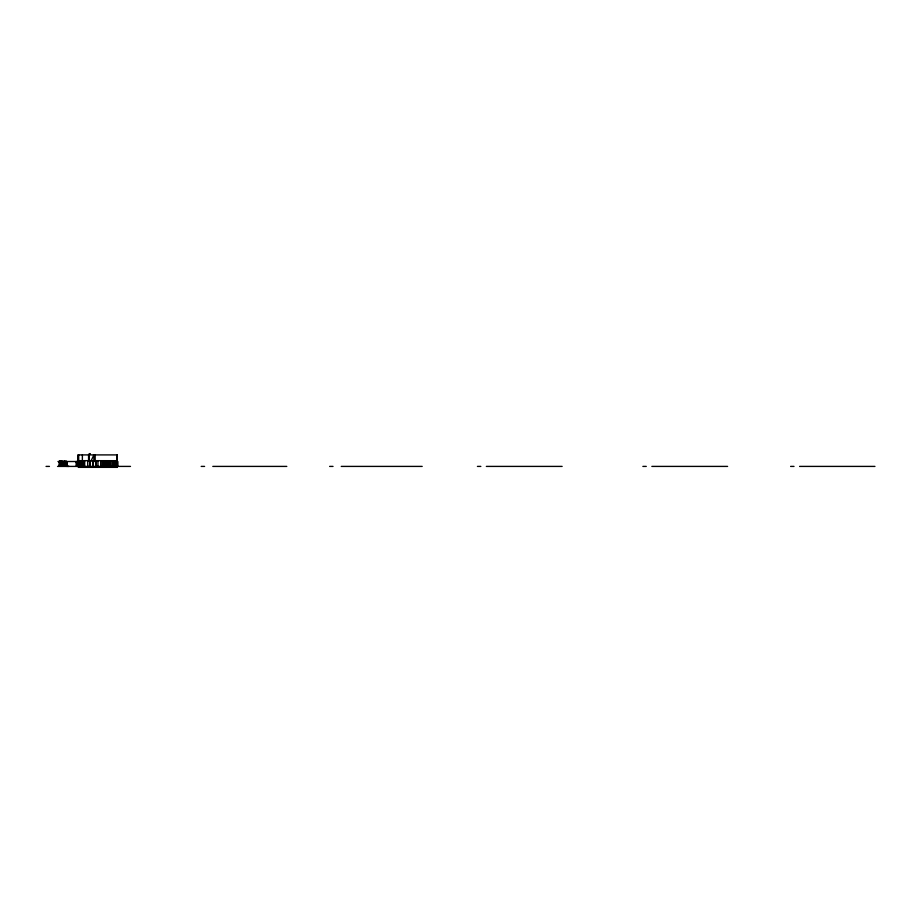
<?xml version="1.0" encoding="UTF-8"?>
<svg xmlns="http://www.w3.org/2000/svg" width="921" height="921" viewBox="0 0 921 921"><rect width="100%" height="100%" fill="white"/><g stroke="black" fill="none" stroke-linecap="round" stroke-linejoin="round"><path stroke-width="1.38" d="M78.722 466.406L78.711 460.684M90.891 461.271L93.896 454.905L93.907 461.271M89.118 453.65L90.362 453.65M117.197 467.35L117.312 454.905L77.928 454.905L77.928 466.406L78.032 460.661L117.301 460.684M57.977 461.513L79.218 461.513M116.23 461.513L117.784 461.513L117.784 466.406M59.37 461.962L66.404 461.962M59.37 462.33L66.404 462.33M76.19 462.549L78.665 462.549M62.743 462.872L66.796 462.872M62.743 463.125L66.796 463.125M80.311 463.528L79.977 466.406M59.255 464.967L66.819 464.817M62.789 465.082L66.473 465.082M62.766 465.209L66.819 465.209M62.766 465.669L67.624 465.669L62.766 465.75M61.189 466.164L59.37 466.164M59.255 466.164L69.063 466.406M77.894 466.153L78.918 466.153M46.05 466.406L49.446 466.406M57.539 466.406L130.483 466.406M201.192 466.406L204.589 466.406M212.797 466.406L286.799 466.406M329.626 466.406L333.022 466.406M341.242 466.406L422.186 466.406M477.435 466.406L480.831 466.406M486.357 466.406L562.132 466.406M642.87 466.406L646.266 466.406M651.849 466.406L727.59 466.406M790.609 466.406L794.006 466.406M799.589 466.406L874.95 466.406M117.301 467.35L78.354 467.35L78.331 454.905M89.671 466.406L89.97 467.35L89.947 460.684M117.428 461.513L117.428 466.406M117.036 460.684L117.036 467.35L116.967 454.905M116.714 460.684L116.714 467.35M116.587 460.684L116.576 467.35M116.345 460.684L116.345 467.35M115.643 460.684L115.643 467.35M115.609 460.684L115.609 467.35M115.206 460.684L115.206 467.35M114.987 460.684L114.895 467.35M114.676 460.684L114.676 467.35M114.25 460.684L114.25 467.35M113.951 460.684L113.951 467.35M113.697 460.684L113.697 467.35M113.398 460.684L113.398 467.35M113.099 460.684L113.099 467.35M112.166 460.684L112.178 467.35M110.624 460.684L110.635 467.35M110.359 460.684L110.359 467.35M108.989 460.684L108.966 467.35M108.713 460.684L108.713 467.35M107.158 460.684L107.17 467.35M106.917 460.684L106.917 467.35M105.201 460.684L105.213 467.35M104.982 460.684L104.982 467.35M103.117 460.684L103.094 467.35M102.899 460.684L102.899 467.35M100.884 460.684L100.873 467.35M100.688 460.684L100.688 467.35M97.948 460.684L97.971 467.35M95.899 460.684L95.922 467.35M95.761 460.684L95.761 467.35M94.817 454.905L94.817 461.513M94.667 454.905L94.667 461.513M92.998 460.684L93.021 467.35M92.883 460.684L92.883 467.35M89.844 460.684L89.844 467.35M89.279 454.905L89.279 461.513M89.118 454.905L89.118 461.513M89.026 466.406L89.026 467.35M88.577 454.905L88.577 460.661M87.691 460.684L87.76 467.35M84.697 460.684L84.674 467.35M83.823 460.684L83.823 466.406M82.948 460.684L82.925 467.35M82.383 454.905L82.349 467.35M81.451 461.26L81.451 466.406M81.002 460.684L80.944 467.35M80.564 460.684L80.564 466.406M80.162 460.684L80.311 466.406M79.667 460.684L79.643 467.35M79.379 460.684L79.379 467.35M79.287 460.684L79.287 466.406M79.125 460.684L79.125 467.35M78.907 465.83L78.907 467.35M78.665 454.905L78.665 467.35M78.55 460.684L78.55 466.406M76.996 461.513L76.973 466.406M76.639 461.513L76.639 466.406M76.178 461.513L76.213 466.406M66.968 466.199L66.773 461.513M66.692 461.513L66.692 466.406M66.404 466.406L66.404 461.214L59.255 461.214L59.255 466.406M65.195 466.406L65.195 462.618L64.988 464.817M64.792 461.214L64.792 466.164M64.666 461.214L64.735 466.406M64.435 462.618L64.47 464.817M64.378 462.618L64.24 466.406M63.929 462.618L63.883 464.817M63.768 462.618L63.802 464.817M63.296 462.618L63.33 464.817M63.192 462.618L63.238 464.817M62.651 462.618L62.651 464.817M62.202 461.513L62.202 466.406M61.857 461.214L61.857 466.394M61.684 461.214L61.695 466.406M61.442 461.214L61.385 466.406M61.189 461.214L61.189 466.406L61.085 461.214M60.798 464.978L60.809 466.406M60.498 464.978L60.498 466.406M60.302 461.214L60.302 466.406M60.003 466.164L60.015 461.214L59.911 466.406M59.727 461.214L59.635 466.406L59.52 461.214M116.034 467.35L116.034 460.684L115.931 467.35M81.923 466.406L81.923 460.684L81.854 466.406M62.927 466.406L62.893 462.33L62.87 466.406"/></g></svg>
